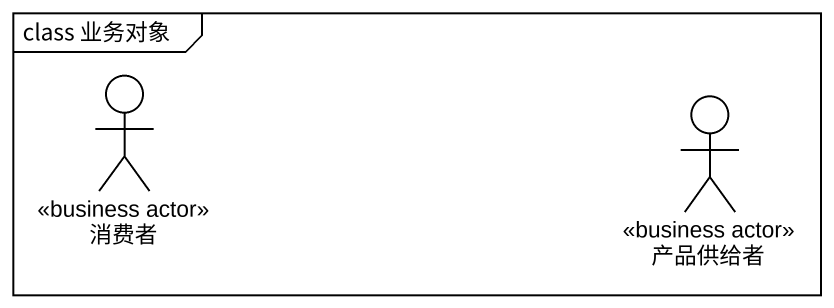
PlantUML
@startuml
mainframe class 业务对象
actor 消费者 <<business actor>>
actor 产品供给者 <<business actor>>
@enduml
